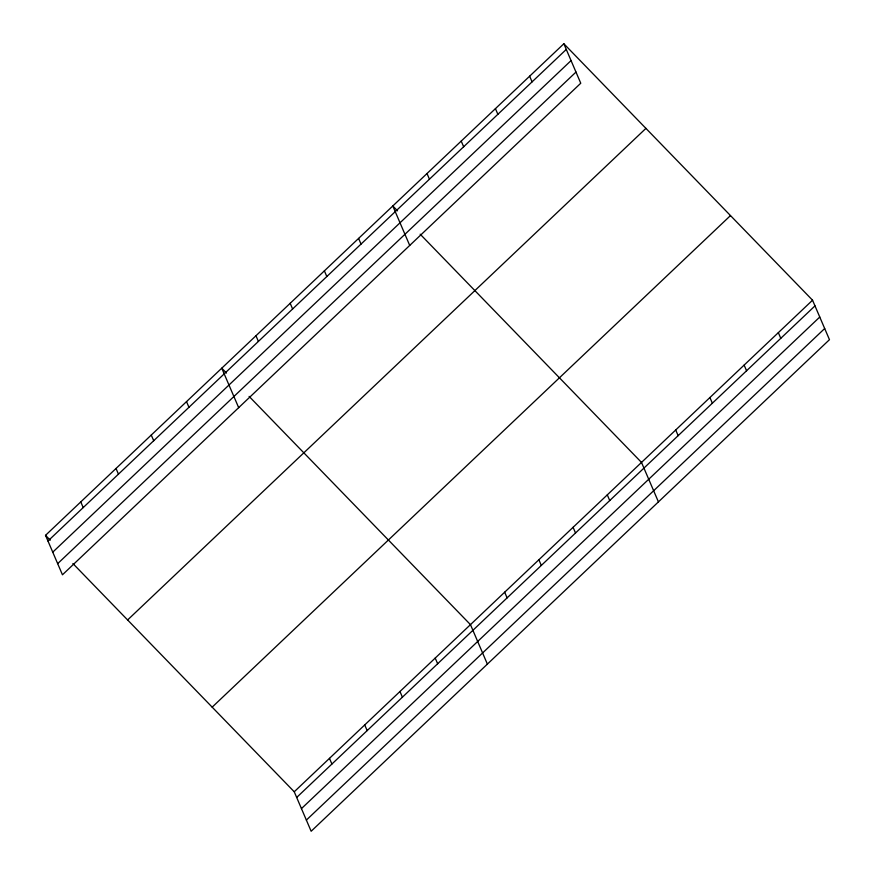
<?xml version="1.0" encoding="UTF-8"?>
<svg xmlns="http://www.w3.org/2000/svg" width="875" height="875" viewBox="0 0 875 875"><rect width="100%" height="100%" fill="white"/><g stroke="black" fill="none" stroke-linecap="round" stroke-linejoin="round"><path stroke-width="1.31" d="M563.85 43.75L580.759 83.223L62.453 574.798L45.533 535.325L563.85 43.75L812.547 300.202L829.467 339.675L311.15 831.25L294.241 791.777L72.888 563.533M47.972 541.002L566.278 49.427M52.752 552.158L571.058 60.583M57.673 563.642L575.991 72.067M127.608 619.959L645.925 128.384M212.166 707.153L730.483 215.578M294.241 791.777L812.547 300.202M296.669 797.464L814.986 305.878M301.448 808.609L819.766 317.034M306.37 820.094L824.688 328.519M397.523 210.831L392.809 205.975L409.719 245.438M420.164 234.183L641.506 462.427L658.427 501.889M226.483 373.056L221.758 368.189L238.678 407.663M249.112 396.397L470.466 624.641L487.375 664.114M45.533 535.325L50.247 540.192M778.345 332.653L780.773 338.33M744.133 365.094L746.561 370.77M709.92 397.534L712.359 403.211M529.638 76.191L532.077 81.867M675.719 429.986L678.147 435.662M495.436 108.642L497.864 114.319M461.223 141.083L463.652 146.759M607.294 494.867L609.733 500.544M427.011 173.523L429.45 179.2M573.092 527.319L575.52 532.995M538.88 559.759L541.308 565.436M358.597 238.416L361.025 244.092M504.667 592.2L507.106 597.877M324.384 270.856L326.823 276.533M290.183 303.308L292.611 308.984M435.214 658.077L437.653 663.753M255.97 335.748L258.398 341.425M399.973 691.502L402.402 697.178M364.722 724.927L367.161 730.603M186.517 401.614L188.945 407.291M329.481 758.352L331.909 764.028M151.266 435.05L153.705 440.727M116.025 468.475L118.453 474.152M80.784 501.9L83.212 507.577"/></g></svg>
